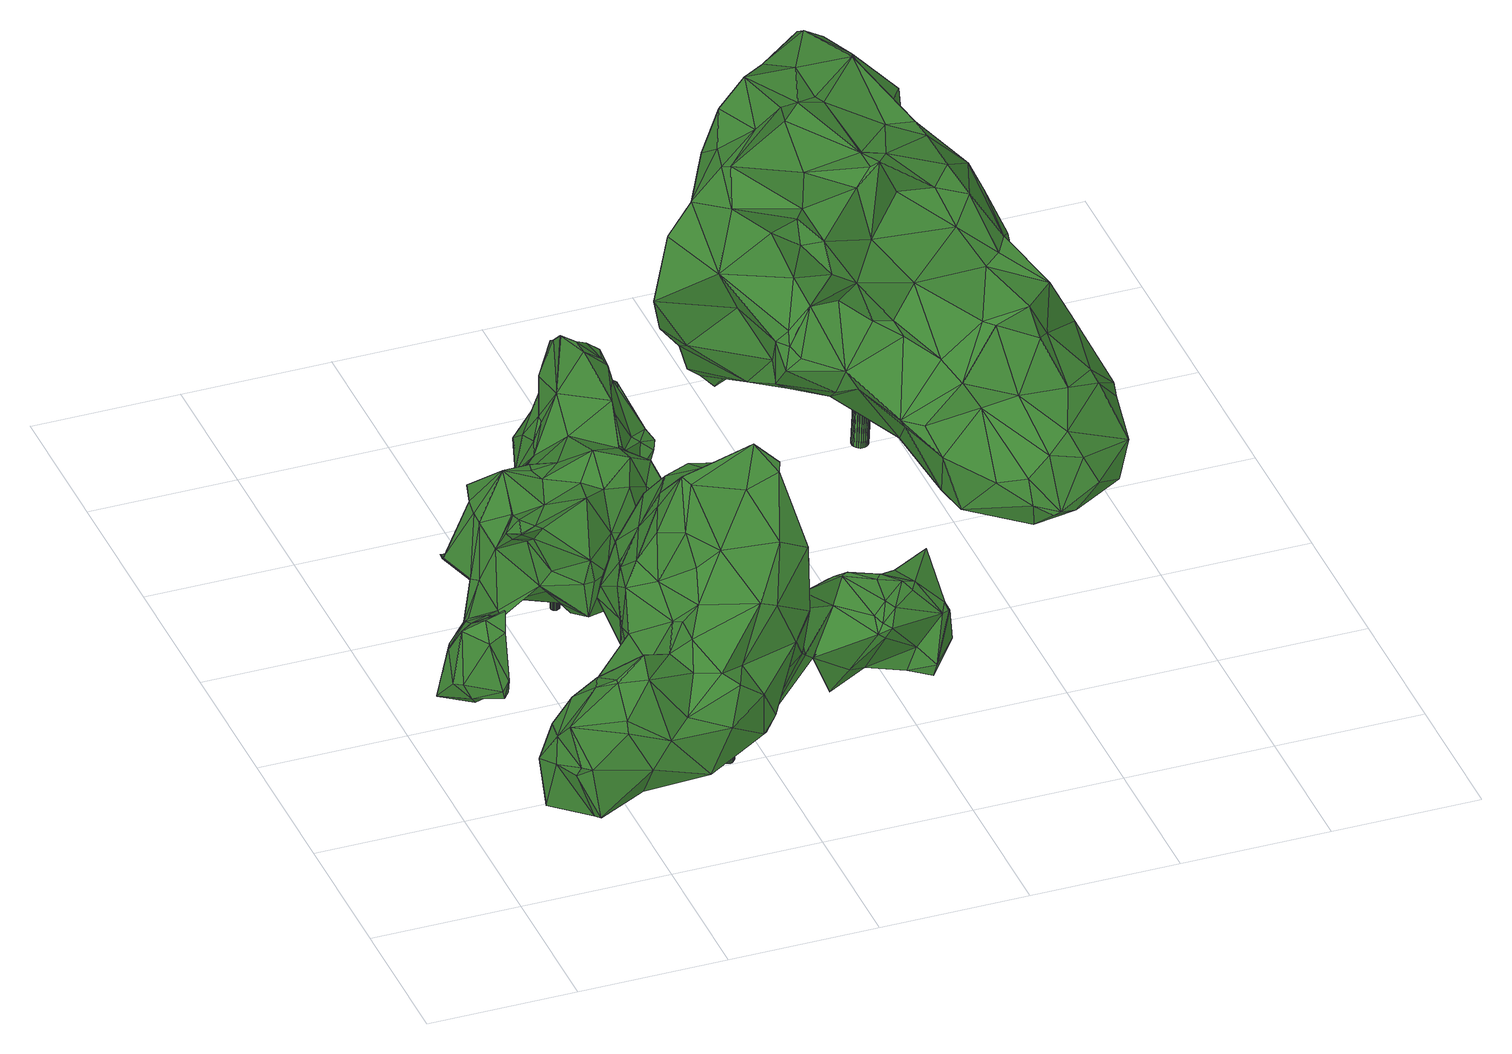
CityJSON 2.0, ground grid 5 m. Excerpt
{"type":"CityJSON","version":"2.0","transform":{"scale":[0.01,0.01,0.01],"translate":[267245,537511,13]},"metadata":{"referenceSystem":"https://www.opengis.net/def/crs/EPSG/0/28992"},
"CityObjects":{
"tree1":{"type":"SolitaryVegetationObject","attributes":{"gtid":459,"crown_width_m":9.51,"crown_median_z":16.54,"crown_r50_m":0.319,"crown_porosity":0.906,"trunk_H_m":3.51,"trunk_DBH_m":0.287,"trunk_radius_m":0.143,"trunk_base_height_m":13.03,"original_gtid":"461"},"geometry":[{"type":"Solid","lod":"3","boundaries":[[[[0,1,2]],[[3,4,5]],[[6,7,8]],[[9,10,11]],[[12,13,14]],[[15,16,17]],[[18,19,20]],[[21,22,23]],[[24,25,26]],[[27,28,29]],[[6,30,31]],[[32,30,6]],[[33,34,35]],[[36,7,21]],[[7,37,8]],[[38,39,40]],[[41,42,43]],[[44,45,46]],[[47,13,12]],[[48,49,50]],[[6,22,7]],[[51,52,53]],[[54,8,55]],[[56,57,51]],[[58,59,60]],[[46,61,44]],[[62,60,63]],[[23,22,30]],[[29,28,64]],[[31,30,22]],[[65,41,66]],[[14,13,67]],[[16,29,64]],[[68,15,17]],[[52,3,5]],[[69,70,71]],[[72,73,74]],[[20,75,33]],[[35,76,77]],[[78,77,76]],[[9,79,80]],[[81,65,66]],[[31,22,6]],[[82,83,84]],[[23,85,86]],[[87,55,11]],[[88,68,17]],[[89,90,24]],[[91,69,92]],[[15,29,16]],[[70,93,94]],[[21,7,22]],[[95,38,40]],[[96,38,95]],[[84,33,97]],[[84,97,98]],[[48,50,9]],[[99,4,3]],[[58,60,62]],[[66,100,101]],[[76,102,62]],[[103,1,104]],[[105,38,96]],[[106,107,108]],[[5,53,52]],[[67,5,14]],[[10,80,109]],[[105,96,104]],[[72,57,73]],[[14,4,91]],[[110,111,112]],[[113,112,111]],[[59,114,115]],[[59,102,114]],[[104,1,105]],[[105,1,116]],[[10,117,11]],[[118,117,10]],[[119,19,18]],[[120,121,122]],[[47,12,123]],[[123,124,125]],[[68,126,15]],[[127,126,68]],[[102,59,58]],[[5,4,14]],[[65,81,6]],[[36,114,102]],[[56,47,128]],[[56,128,129]],[[106,130,107]],[[13,47,56]],[[13,56,67]],[[32,101,61]],[[100,61,101]],[[131,75,36]],[[9,50,132]],[[1,108,116]],[[67,53,5]],[[56,53,67]],[[51,53,56]],[[133,134,135]],[[136,109,137]],[[27,25,24]],[[138,133,139]],[[9,11,48]],[[62,102,58]],[[17,66,88]],[[140,80,79]],[[7,119,37]],[[70,69,141]],[[131,36,102]],[[109,118,10]],[[104,96,95]],[[49,11,50]],[[11,49,48]],[[11,142,50]],[[139,143,144]],[[55,87,117]],[[60,59,145]],[[120,84,121]],[[98,90,121]],[[88,26,68]],[[127,68,26]],[[73,57,56]],[[129,73,56]],[[71,146,134]],[[147,148,146]],[[10,9,80]],[[119,7,19]],[[113,149,150]],[[32,6,81]],[[4,99,151]],[[152,4,151]],[[41,6,8]],[[52,141,153]],[[154,155,111]],[[154,111,110]],[[107,156,155]],[[130,156,107]],[[113,111,157]],[[66,41,43]],[[66,43,88]],[[51,57,52]],[[26,149,24]],[[28,27,158]],[[110,38,154]],[[159,82,120]],[[46,115,85]],[[138,160,134]],[[82,159,130]],[[12,92,123]],[[114,85,115]],[[92,124,123]],[[8,42,41]],[[161,98,162]],[[126,163,25]],[[109,136,118]],[[125,124,164]],[[125,164,94]],[[47,123,125]],[[47,125,128]],[[165,84,98]],[[121,84,165]],[[121,165,98]],[[128,125,129]],[[64,100,66]],[[8,37,55]],[[116,154,105]],[[107,154,116]],[[121,166,122]],[[24,90,98]],[[119,55,37]],[[138,139,144]],[[59,115,145]],[[150,136,137]],[[150,137,167]],[[92,168,124]],[[20,83,169]],[[71,168,69]],[[33,84,83]],[[106,83,82]],[[94,79,132]],[[164,79,94]],[[164,124,79]],[[132,79,9]],[[14,91,12]],[[92,12,91]],[[25,163,26]],[[0,106,108]],[[0,108,1]],[[129,93,73]],[[163,127,26]],[[126,127,163]],[[167,137,109]],[[151,153,152]],[[99,153,151]],[[57,72,52]],[[124,170,79]],[[140,79,170]],[[92,69,168]],[[144,171,138]],[[172,103,104]],[[158,24,98]],[[36,19,7]],[[41,65,6]],[[140,109,80]],[[167,112,113]],[[89,121,90]],[[54,42,8]],[[64,28,61]],[[45,44,28]],[[44,61,28]],[[28,173,45]],[[98,33,35]],[[81,101,32]],[[94,93,125]],[[129,125,93]],[[141,52,72]],[[91,4,152]],[[20,33,83]],[[166,174,120]],[[0,83,106]],[[135,40,39]],[[171,144,143]],[[175,167,109]],[[29,176,27]],[[145,115,177]],[[60,145,63]],[[132,142,178]],[[50,142,132]],[[46,177,115]],[[179,26,43]],[[82,130,106]],[[75,34,33]],[[64,66,16]],[[139,133,39]],[[104,148,172]],[[78,162,77]],[[139,180,143]],[[66,101,81]],[[100,64,61]],[[161,181,28]],[[1,103,2]],[[39,180,139]],[[38,180,39]],[[180,110,143]],[[180,38,110]],[[113,157,89]],[[87,11,117]],[[175,112,167]],[[136,182,118]],[[134,133,138]],[[54,117,182]],[[118,182,117]],[[182,150,149]],[[166,156,174]],[[20,169,183]],[[184,20,19]],[[184,19,36]],[[178,185,183]],[[20,183,185]],[[54,149,26]],[[182,149,54]],[[71,70,146]],[[147,146,70]],[[135,146,40]],[[186,134,160]],[[175,160,171]],[[171,160,138]],[[120,122,166]],[[182,136,150]],[[54,55,117]],[[143,110,175]],[[143,175,171]],[[175,109,160]],[[186,160,109]],[[113,150,167]],[[35,34,76]],[[21,23,86]],[[45,177,46]],[[131,34,75]],[[131,102,76]],[[131,76,34]],[[24,158,27]],[[17,16,66]],[[78,181,162]],[[159,120,174]],[[98,97,33]],[[134,146,135]],[[105,154,38]],[[75,20,184]],[[75,184,36]],[[149,113,89]],[[149,89,24]],[[121,89,166]],[[18,20,185]],[[157,166,89]],[[40,146,95]],[[145,177,63]],[[177,62,63]],[[107,116,108]],[[107,155,154]],[[155,156,157]],[[157,156,166]],[[55,185,11]],[[55,18,185]],[[55,119,18]],[[11,185,142]],[[178,142,185]],[[52,153,3]],[[72,74,141]],[[82,84,120]],[[157,111,155]],[[39,133,135]],[[26,88,43]],[[21,86,36]],[[62,181,76]],[[177,181,62]],[[114,36,86]],[[114,86,85]],[[28,181,187]],[[3,153,99]],[[141,69,153]],[[73,93,74]],[[91,152,153]],[[91,153,69]],[[83,0,169]],[[71,170,168]],[[134,170,71]],[[179,54,26]],[[124,168,170]],[[140,170,134]],[[104,95,146]],[[104,146,148]],[[183,103,172]],[[183,172,178]],[[178,172,132]],[[32,188,30]],[[85,23,188]],[[30,188,23]],[[172,147,132]],[[148,147,172]],[[132,147,94]],[[94,147,70]],[[76,181,78]],[[46,85,188]],[[61,46,188]],[[61,188,32]],[[173,187,45]],[[28,187,173]],[[110,112,175]],[[177,45,181]],[[45,187,181]],[[186,140,134]],[[186,109,140]],[[28,158,161]],[[161,158,98]],[[0,2,169]],[[169,2,183]],[[161,162,181]],[[35,162,98]],[[77,162,35]],[[130,174,156]],[[159,174,130]],[[15,126,176]],[[15,176,29]],[[183,2,103]],[[141,74,70]],[[70,74,93]],[[27,176,25]],[[25,176,126]],[[179,42,54]],[[43,42,179]],[[189,190,191]],[[189,191,192]],[[192,191,193]],[[192,193,194]],[[191,190,195]],[[191,195,193]],[[193,195,196]],[[193,196,194]],[[195,190,197]],[[195,197,196]],[[196,197,198]],[[196,198,194]],[[197,190,199]],[[197,199,198]],[[198,199,200]],[[198,200,194]],[[199,190,201]],[[199,201,200]],[[200,201,202]],[[200,202,194]],[[201,190,203]],[[201,203,202]],[[202,203,204]],[[202,204,194]],[[203,190,205]],[[203,205,204]],[[204,205,206]],[[204,206,194]],[[205,190,207]],[[205,207,206]],[[206,207,208]],[[206,208,194]],[[207,190,209]],[[207,209,208]],[[208,209,210]],[[208,210,194]],[[209,190,211]],[[209,211,210]],[[210,211,212]],[[210,212,194]],[[211,190,213]],[[211,213,212]],[[212,213,214]],[[212,214,194]],[[213,190,215]],[[213,215,214]],[[214,215,216]],[[214,216,194]],[[215,190,217]],[[215,217,216]],[[216,217,218]],[[216,218,194]],[[217,190,219]],[[217,219,218]],[[218,219,220]],[[218,220,194]],[[219,190,221]],[[219,221,220]],[[220,221,222]],[[220,222,194]],[[221,190,223]],[[221,223,222]],[[222,223,224]],[[222,224,194]],[[223,190,225]],[[223,225,224]],[[224,225,226]],[[224,226,194]],[[225,190,227]],[[225,227,226]],[[226,227,228]],[[226,228,194]],[[227,190,229]],[[227,229,228]],[[228,229,230]],[[228,230,194]],[[229,190,231]],[[229,231,230]],[[230,231,232]],[[230,232,194]],[[231,190,233]],[[231,233,232]],[[232,233,234]],[[232,234,194]],[[233,190,235]],[[233,235,234]],[[234,235,236]],[[234,236,194]],[[235,190,237]],[[235,237,236]],[[236,237,238]],[[236,238,194]],[[237,190,189]],[[237,189,238]],[[238,189,192]],[[238,192,194]]]]}]},
"tree2":{"type":"SolitaryVegetationObject","attributes":{"gtid":420,"crown_width_m":10.47,"crown_median_z":17.62,"crown_r50_m":0.318,"crown_porosity":0.896,"trunk_H_m":4.37,"trunk_DBH_m":0.372,"trunk_radius_m":0.186,"trunk_base_height_m":13.25,"original_gtid":"421"},"geometry":[{"type":"Solid","lod":"3","boundaries":[[[[239,240,241]],[[242,243,244]],[[245,246,247]],[[248,249,250]],[[246,250,249]],[[251,252,253]],[[254,255,253]],[[256,257,258]],[[259,257,256]],[[260,241,243]],[[261,262,263]],[[263,264,261]],[[265,266,267]],[[268,269,270]],[[271,272,273]],[[274,275,276]],[[277,278,279]],[[278,260,242]],[[278,241,260]],[[280,281,282]],[[283,284,285]],[[286,275,287]],[[265,288,289]],[[260,243,242]],[[241,277,290]],[[268,291,292]],[[293,294,295]],[[296,297,286]],[[297,296,298]],[[299,298,296]],[[284,261,300]],[[292,301,302]],[[287,303,304]],[[246,305,285]],[[306,307,308]],[[309,257,250]],[[310,311,312]],[[244,243,313]],[[268,270,280]],[[273,267,269]],[[314,315,316]],[[317,318,319]],[[320,319,318]],[[321,307,306]],[[264,322,323]],[[324,266,312]],[[278,277,241]],[[325,326,327]],[[248,327,326]],[[328,329,299]],[[330,331,332]],[[328,299,333]],[[241,334,239]],[[335,255,254]],[[265,336,337]],[[262,319,263]],[[259,256,323]],[[253,252,338]],[[339,340,341]],[[253,255,251]],[[342,343,344]],[[345,346,347]],[[348,334,290]],[[348,349,334]],[[313,350,244]],[[308,350,313]],[[292,302,268]],[[288,267,273]],[[351,352,353]],[[309,246,345]],[[249,248,326]],[[264,354,261]],[[323,354,264]],[[283,355,356]],[[262,355,319]],[[345,246,346]],[[249,305,246]],[[357,255,335]],[[293,343,358]],[[284,356,261]],[[320,318,322]],[[246,347,346]],[[322,318,359]],[[258,257,347]],[[360,361,362]],[[270,363,324]],[[280,270,324]],[[317,271,318]],[[364,324,365]],[[250,246,309]],[[339,366,367]],[[368,259,303]],[[352,340,369]],[[341,340,352]],[[277,279,370]],[[257,345,347]],[[257,309,345]],[[329,328,316]],[[262,356,355]],[[293,295,344]],[[245,347,246]],[[347,245,258]],[[261,356,262]],[[371,359,304]],[[284,283,356]],[[306,370,321]],[[333,366,339]],[[280,291,268]],[[271,372,318]],[[373,249,326]],[[370,279,321]],[[374,348,277]],[[328,333,339]],[[290,277,348]],[[352,369,375]],[[373,326,342]],[[243,330,313]],[[365,253,338]],[[288,360,289]],[[261,354,300]],[[331,376,377]],[[245,247,300]],[[341,351,316]],[[264,378,322]],[[320,378,263]],[[344,343,293]],[[379,380,381]],[[280,282,291]],[[355,283,342]],[[285,284,247]],[[285,247,246]],[[288,294,360]],[[293,360,294]],[[367,382,340]],[[342,344,355]],[[300,247,284]],[[330,243,240]],[[337,383,310]],[[384,385,386]],[[387,385,384]],[[388,389,390]],[[336,383,337]],[[325,391,343]],[[325,343,342]],[[391,358,343]],[[392,364,393]],[[241,290,334]],[[394,274,276]],[[395,239,396]],[[386,397,391]],[[276,297,298]],[[375,398,352]],[[325,327,274]],[[367,340,339]],[[371,323,322]],[[344,399,355]],[[324,400,365]],[[312,400,324]],[[267,363,269]],[[352,351,341]],[[320,322,378]],[[401,282,382]],[[402,240,239]],[[305,373,285]],[[291,282,401]],[[341,328,339]],[[403,404,374]],[[304,359,405]],[[304,405,406]],[[384,407,387]],[[325,342,326]],[[265,267,288]],[[253,400,254]],[[365,400,253]],[[285,373,283]],[[342,283,373]],[[408,381,409]],[[312,311,400]],[[410,397,385]],[[359,318,405]],[[269,268,302]],[[276,298,384]],[[286,287,296]],[[402,239,395]],[[387,411,385]],[[410,412,362]],[[413,412,410]],[[360,358,361]],[[414,382,367]],[[415,412,416]],[[254,400,383]],[[308,313,332]],[[417,365,338]],[[249,373,305]],[[297,276,286]],[[418,402,395]],[[324,364,280]],[[289,336,265]],[[255,357,419]],[[243,241,240]],[[310,383,311]],[[400,311,383]],[[348,420,349]],[[348,374,420]],[[263,378,264]],[[358,360,293]],[[349,396,334]],[[349,421,396]],[[404,420,374]],[[320,263,319]],[[422,381,423]],[[424,248,250]],[[387,425,411]],[[391,397,410]],[[413,426,427]],[[409,380,336]],[[404,428,420]],[[395,396,421]],[[341,316,328]],[[429,425,315]],[[334,396,239]],[[251,255,419]],[[257,259,368]],[[425,422,411]],[[408,423,381]],[[301,405,372]],[[318,372,405]],[[410,385,411]],[[386,391,325]],[[314,357,315]],[[257,368,250]],[[424,250,368]],[[401,414,406]],[[415,362,412]],[[377,427,426]],[[301,271,273]],[[301,273,269]],[[329,316,315]],[[277,430,374]],[[410,361,391]],[[254,336,380]],[[388,426,389]],[[371,304,303]],[[331,390,306]],[[370,306,390]],[[403,408,404]],[[379,381,422]],[[416,412,413]],[[369,382,392]],[[358,391,361]],[[299,329,298]],[[390,331,377]],[[258,354,256]],[[245,300,354]],[[323,256,354]],[[322,359,371]],[[286,276,275]],[[401,292,291]],[[274,327,275]],[[366,406,414]],[[368,287,275]],[[368,275,424]],[[321,279,431]],[[254,380,335]],[[272,399,295]],[[423,408,403]],[[281,392,382]],[[407,315,425]],[[370,430,277]],[[270,269,363]],[[420,428,349]],[[398,252,251]],[[282,281,382]],[[414,401,382]],[[242,431,278]],[[279,278,431]],[[340,382,369]],[[349,428,421]],[[324,363,266]],[[267,266,363]],[[417,338,252]],[[405,292,406]],[[406,292,401]],[[357,380,379]],[[424,275,327]],[[245,354,258]],[[374,430,403]],[[407,329,315]],[[386,385,397]],[[288,273,294]],[[325,274,386]],[[394,386,274]],[[376,418,413]],[[410,411,413]],[[395,413,418]],[[280,364,281]],[[392,281,364]],[[319,399,317]],[[355,399,319]],[[287,368,303]],[[317,272,271]],[[333,299,432]],[[431,307,321]],[[418,433,402]],[[271,301,372]],[[266,265,310]],[[266,310,312]],[[353,419,357]],[[242,244,431]],[[429,422,425]],[[357,429,315]],[[244,350,431]],[[432,366,333]],[[432,406,366]],[[432,304,406]],[[366,414,367]],[[344,295,399]],[[314,316,351]],[[323,371,259]],[[335,380,357]],[[405,301,292]],[[381,380,409]],[[424,327,248]],[[411,434,413]],[[423,389,434]],[[317,399,272]],[[430,370,390]],[[384,386,394]],[[384,394,276]],[[413,434,426]],[[426,434,389]],[[395,421,416]],[[416,413,395]],[[269,302,301]],[[416,421,428]],[[430,390,389]],[[416,428,409]],[[409,428,408]],[[411,422,434]],[[423,434,422]],[[430,389,403]],[[404,408,428]],[[403,389,423]],[[265,337,310]],[[254,383,336]],[[296,287,299]],[[432,299,287]],[[357,314,353]],[[351,353,314]],[[357,379,429]],[[422,429,379]],[[432,287,304]],[[362,361,410]],[[336,435,409]],[[387,407,425]],[[298,407,384]],[[407,298,329]],[[398,419,353]],[[398,353,352]],[[392,375,369]],[[371,303,259]],[[295,294,272]],[[273,272,294]],[[331,433,376]],[[330,433,331]],[[376,433,418]],[[416,409,415]],[[364,365,417]],[[393,417,252]],[[364,417,393]],[[433,240,402]],[[433,330,240]],[[398,251,419]],[[393,375,392]],[[252,375,393]],[[375,252,398]],[[331,306,332]],[[308,332,306]],[[330,332,313]],[[388,390,377]],[[388,377,426]],[[377,376,427]],[[413,427,376]],[[362,435,360]],[[289,435,336]],[[436,409,435]],[[436,435,362]],[[360,435,289]],[[415,409,436]],[[415,436,362]],[[431,350,307]],[[350,308,307]],[[437,438,439]],[[437,439,440]],[[440,439,441]],[[440,441,442]],[[439,438,443]],[[439,443,441]],[[441,443,444]],[[441,444,442]],[[443,438,445]],[[443,445,444]],[[444,445,446]],[[444,446,442]],[[445,438,447]],[[445,447,446]],[[446,447,448]],[[446,448,442]],[[447,438,449]],[[447,449,448]],[[448,449,450]],[[448,450,442]],[[449,438,451]],[[449,451,450]],[[450,451,452]],[[450,452,442]],[[451,438,453]],[[451,453,452]],[[452,453,454]],[[452,454,442]],[[453,438,455]],[[453,455,454]],[[454,455,456]],[[454,456,442]],[[455,438,457]],[[455,457,456]],[[456,457,458]],[[456,458,442]],[[457,438,459]],[[457,459,458]],[[458,459,460]],[[458,460,442]],[[459,438,461]],[[459,461,460]],[[460,461,462]],[[460,462,442]],[[461,438,463]],[[461,463,462]],[[462,463,464]],[[462,464,442]],[[463,438,465]],[[463,465,464]],[[464,465,466]],[[464,466,442]],[[465,438,467]],[[465,467,466]],[[466,467,468]],[[466,468,442]],[[467,438,469]],[[467,469,468]],[[468,469,470]],[[468,470,442]],[[469,438,471]],[[469,471,470]],[[470,471,472]],[[470,472,442]],[[471,438,473]],[[471,473,472]],[[472,473,474]],[[472,474,442]],[[473,438,475]],[[473,475,474]],[[474,475,476]],[[474,476,442]],[[475,438,477]],[[475,477,476]],[[476,477,478]],[[476,478,442]],[[477,438,479]],[[477,479,478]],[[478,479,480]],[[478,480,442]],[[479,438,481]],[[479,481,480]],[[480,481,482]],[[480,482,442]],[[481,438,483]],[[481,483,482]],[[482,483,484]],[[482,484,442]],[[483,438,485]],[[483,485,484]],[[484,485,486]],[[484,486,442]],[[485,438,437]],[[485,437,486]],[[486,437,440]],[[486,440,442]]]]}]},
"tree3":{"type":"SolitaryVegetationObject","attributes":{"gtid":337,"crown_width_m":12.59,"crown_median_z":18.94,"crown_r50_m":0.371,"crown_porosity":0.895,"trunk_H_m":5.81,"trunk_DBH_m":0.556,"trunk_radius_m":0.278,"trunk_base_height_m":13.13,"original_gtid":"338"},"geometry":[{"type":"Solid","lod":"3","boundaries":[[[[487,488,489]],[[490,491,489]],[[492,493,494]],[[495,496,497]],[[498,499,500]],[[501,502,503]],[[504,505,506]],[[504,506,507]],[[508,509,510]],[[492,511,512]],[[513,514,515]],[[516,517,518]],[[519,520,521]],[[522,501,503]],[[523,508,524]],[[525,526,527]],[[526,516,527]],[[528,514,513]],[[529,530,531]],[[513,515,532]],[[533,506,505]],[[534,512,511]],[[534,535,512]],[[536,537,538]],[[539,540,529]],[[541,532,542]],[[543,532,541]],[[516,544,545]],[[546,547,548]],[[549,550,551]],[[552,553,554]],[[555,505,556]],[[557,499,558]],[[559,558,499]],[[504,507,545]],[[555,556,560]],[[561,555,551]],[[561,551,539]],[[489,562,487]],[[508,563,509]],[[542,532,515]],[[564,565,566]],[[502,567,503]],[[568,569,570]],[[544,518,571]],[[572,573,566]],[[516,526,517]],[[531,574,529]],[[574,575,576]],[[577,578,579]],[[580,581,582]],[[583,576,575]],[[584,585,586]],[[587,588,562]],[[587,562,589]],[[504,556,505]],[[492,512,590]],[[516,518,544]],[[591,592,557]],[[560,556,504]],[[503,567,593]],[[522,487,588]],[[522,588,501]],[[534,594,535]],[[581,496,585]],[[595,596,597]],[[598,597,596]],[[599,560,544]],[[600,515,514]],[[494,541,492]],[[545,560,504]],[[544,560,545]],[[581,580,496]],[[540,563,523]],[[601,495,497]],[[602,574,531]],[[603,604,605]],[[606,607,608]],[[557,558,591]],[[602,531,530]],[[488,609,546]],[[544,571,599]],[[537,608,610]],[[548,547,571]],[[560,599,555]],[[611,612,613]],[[611,613,614]],[[615,616,603]],[[617,533,618]],[[619,491,490]],[[571,518,548]],[[538,620,621]],[[622,521,520]],[[622,623,521]],[[624,602,625]],[[561,618,533]],[[493,626,598]],[[627,509,628]],[[629,573,601]],[[630,631,616]],[[632,543,494]],[[633,597,578]],[[492,541,511]],[[514,528,634]],[[514,634,635]],[[633,636,597]],[[489,491,589]],[[595,637,568]],[[547,546,609]],[[588,607,606]],[[638,614,613]],[[639,625,530]],[[602,530,625]],[[524,639,523]],[[617,640,641]],[[642,643,584]],[[509,550,628]],[[576,640,574]],[[644,645,637]],[[595,597,636]],[[526,519,517]],[[623,646,521]],[[633,577,614]],[[647,626,493]],[[578,577,633]],[[606,648,588]],[[539,618,561]],[[510,584,643]],[[529,540,530]],[[649,650,647]],[[529,574,617]],[[651,502,652]],[[552,554,653]],[[549,654,655]],[[597,579,578]],[[617,618,539]],[[617,539,529]],[[502,627,567]],[[543,565,564]],[[532,543,564]],[[536,606,537]],[[608,656,631]],[[588,648,501]],[[652,501,648]],[[623,607,588]],[[607,622,656]],[[631,656,657]],[[590,512,658]],[[507,527,545]],[[516,545,527]],[[639,530,523]],[[634,615,553]],[[594,659,660]],[[594,534,659]],[[542,511,541]],[[653,535,594]],[[542,600,660]],[[515,600,542]],[[635,634,553]],[[653,594,660]],[[511,659,534]],[[661,662,663]],[[603,661,663]],[[511,542,659]],[[542,660,659]],[[664,665,666]],[[664,666,667]],[[514,552,600]],[[661,605,668]],[[514,635,552]],[[553,552,635]],[[660,552,653]],[[660,600,552]],[[555,561,505]],[[561,533,505]],[[603,616,604]],[[616,631,604]],[[554,553,669]],[[605,661,603]],[[538,537,610]],[[538,610,670]],[[614,638,633]],[[657,668,605]],[[642,671,643]],[[525,519,526]],[[530,540,523]],[[602,575,574]],[[533,672,506]],[[673,661,668]],[[673,668,674]],[[536,621,675]],[[624,575,602]],[[676,573,572]],[[566,573,667]],[[493,598,632]],[[616,665,630]],[[616,615,665]],[[539,563,540]],[[639,498,625]],[[677,498,639]],[[580,497,496]],[[678,651,510]],[[584,510,651]],[[533,617,672]],[[642,559,677]],[[538,621,536]],[[678,502,651]],[[627,510,509]],[[662,661,673]],[[675,620,679]],[[510,643,680]],[[487,562,588]],[[664,667,670]],[[664,670,665]],[[630,665,670]],[[546,490,488]],[[501,652,502]],[[593,488,503]],[[608,607,656]],[[583,624,681]],[[682,674,683]],[[601,573,676]],[[684,685,497]],[[538,685,684]],[[599,655,654]],[[676,598,596]],[[676,572,598]],[[527,507,686]],[[500,687,498]],[[525,527,686]],[[670,610,630]],[[688,670,629]],[[500,624,687]],[[538,688,685]],[[625,687,624]],[[498,687,625]],[[605,604,657]],[[657,604,631]],[[651,689,679]],[[506,672,507]],[[630,610,631]],[[537,606,608]],[[612,672,641]],[[686,672,612]],[[641,672,617]],[[570,601,676]],[[610,608,631]],[[636,633,638]],[[568,637,645]],[[568,645,592]],[[688,690,685]],[[567,691,593]],[[564,566,667]],[[614,650,649]],[[577,650,614]],[[688,538,670]],[[657,656,622]],[[513,532,564]],[[517,521,619]],[[551,555,654]],[[690,601,497]],[[497,685,690]],[[551,654,549]],[[585,584,692]],[[585,692,581]],[[583,575,624]],[[592,569,568]],[[592,495,569]],[[571,655,599]],[[611,649,693]],[[567,627,691]],[[508,680,524]],[[510,680,508]],[[627,678,510]],[[678,627,502]],[[520,683,694]],[[520,694,622]],[[558,559,642]],[[577,695,650]],[[696,525,697]],[[596,595,570]],[[596,570,676]],[[612,525,686]],[[489,488,490]],[[619,518,517]],[[582,679,620]],[[582,620,580]],[[522,488,487]],[[571,547,609]],[[495,591,496]],[[592,591,495]],[[493,632,494]],[[632,598,572]],[[590,698,492]],[[679,689,675]],[[492,698,493]],[[650,695,647]],[[601,570,495]],[[584,651,692]],[[649,611,614]],[[592,499,557]],[[592,645,499]],[[699,500,499]],[[627,628,691]],[[683,696,611]],[[629,667,573]],[[523,563,508]],[[564,667,666]],[[564,666,513]],[[513,666,528]],[[599,654,555]],[[662,658,535]],[[649,682,693]],[[648,606,689]],[[543,541,494]],[[572,566,565]],[[590,700,698]],[[673,701,698]],[[700,673,698]],[[698,701,493]],[[493,701,647]],[[682,683,693]],[[702,701,673]],[[702,673,674]],[[636,681,644]],[[674,682,702]],[[686,507,672]],[[702,682,647]],[[701,702,647]],[[641,613,612]],[[641,703,613]],[[638,703,704]],[[576,704,703]],[[663,662,535]],[[644,637,636]],[[636,637,595]],[[657,694,668]],[[622,694,657]],[[611,693,683]],[[666,665,705]],[[666,705,528]],[[668,694,674]],[[489,589,562]],[[607,623,622]],[[681,706,644]],[[679,582,651]],[[500,706,624]],[[645,644,706]],[[681,624,706]],[[522,503,488]],[[674,694,683]],[[615,669,553]],[[603,669,615]],[[551,563,539]],[[663,669,603]],[[663,554,669]],[[632,565,543]],[[554,663,653]],[[653,663,535]],[[577,579,695]],[[673,700,658]],[[662,673,658]],[[590,658,700]],[[535,658,512]],[[683,520,696]],[[639,524,671]],[[639,671,677]],[[638,704,636]],[[490,546,619]],[[518,619,546]],[[518,546,548]],[[497,580,620]],[[488,593,609]],[[691,609,593]],[[675,621,620]],[[684,497,620]],[[684,620,538]],[[584,586,642]],[[586,558,642]],[[647,682,649]],[[681,636,704]],[[568,570,595]],[[696,697,611]],[[583,704,576]],[[681,704,583]],[[581,692,582]],[[651,582,692]],[[496,591,586]],[[496,586,585]],[[586,591,558]],[[632,572,565]],[[634,528,705]],[[623,588,587]],[[495,570,569]],[[655,550,549]],[[551,550,563]],[[509,563,550]],[[617,574,640]],[[613,703,638]],[[641,707,703]],[[703,707,576]],[[640,576,707]],[[640,707,641]],[[680,643,671]],[[680,671,524]],[[691,550,708]],[[655,708,550]],[[525,696,519]],[[520,519,696]],[[615,705,665]],[[634,705,615]],[[491,646,589]],[[699,499,645]],[[521,517,519]],[[645,706,699]],[[699,706,500]],[[677,559,498]],[[677,671,642]],[[619,646,491]],[[521,646,619]],[[587,646,623]],[[587,589,646]],[[691,708,609]],[[675,689,536]],[[651,652,689]],[[648,689,652]],[[606,536,689]],[[609,708,571]],[[655,571,708]],[[628,550,691]],[[597,626,579]],[[598,626,597]],[[695,626,647]],[[695,579,626]],[[498,559,499]],[[670,667,629]],[[690,688,629]],[[690,629,601]],[[611,697,612]],[[612,697,525]],[[709,710,711]],[[709,711,712]],[[712,711,713]],[[712,713,714]],[[711,710,715]],[[711,715,713]],[[713,715,716]],[[713,716,714]],[[715,710,717]],[[715,717,716]],[[716,717,718]],[[716,718,714]],[[717,710,719]],[[717,719,718]],[[718,719,720]],[[718,720,714]],[[719,710,721]],[[719,721,720]],[[720,721,722]],[[720,722,714]],[[721,710,723]],[[721,723,722]],[[722,723,724]],[[722,724,714]],[[723,710,725]],[[723,725,724]],[[724,725,726]],[[724,726,714]],[[725,710,727]],[[725,727,726]],[[726,727,728]],[[726,728,714]],[[727,710,729]],[[727,729,728]],[[728,729,730]],[[728,730,714]],[[729,710,731]],[[729,731,730]],[[730,731,732]],[[730,732,714]],[[731,710,733]],[[731,733,732]],[[732,733,734]],[[732,734,714]],[[733,710,735]],[[733,735,734]],[[734,735,736]],[[734,736,714]],[[735,710,737]],[[735,737,736]],[[736,737,738]],[[736,738,714]],[[737,710,739]],[[737,739,738]],[[738,739,740]],[[738,740,714]],[[739,710,741]],[[739,741,740]],[[740,741,742]],[[740,742,714]],[[741,710,743]],[[741,743,742]],[[742,743,744]],[[742,744,714]],[[743,710,745]],[[743,745,744]],[[744,745,746]],[[744,746,714]],[[745,710,747]],[[745,747,746]],[[746,747,748]],[[746,748,714]],[[747,710,749]],[[747,749,748]],[[748,749,750]],[[748,750,714]],[[749,710,751]],[[749,751,750]],[[750,751,752]],[[750,752,714]],[[751,710,753]],[[751,753,752]],[[752,753,754]],[[752,754,714]],[[753,710,755]],[[753,755,754]],[[754,755,756]],[[754,756,714]],[[755,710,757]],[[755,757,756]],[[756,757,758]],[[756,758,714]],[[757,710,709]],[[757,709,758]],[[758,709,712]],[[758,712,714]]]]}]}
},
"vertices":[
[833,1365,224],[746,1199,172],[686,1313,145],[279,881,399],[228,915,437],[217,854,389],[719,1983,319],[698,1822,217],[667,1825,305],[317,1528,256],[400,1522,454],[448,1556,241],[138,1005,293],[123,924,217],[158,944,395],[919,1867,704],[932,1875,689],[819,1918,704],[630,1581,228],[729,1728,223],[767,1566,207],[794,1965,205],[744,2013,238],[856,2010,233],[923,1651,624],[859,1732,770],[759,1703,657],[951,1764,677],[990,1828,572],[958,1850,680],[790,2013,288],[746,2013,266],[823,2001,410],[920,1604,231],[1019,1729,250],[1035,1712,291],[853,1841,144],[667,1802,258],[656,1134,419],[496,1204,493],[556,1206,358],[701,1848,422],[702,1755,458],[736,1798,515],[1059,1978,452],[1061,1975,452],[1031,2003,389],[100,1010,123],[325,1578,235],[327,1579,232],[328,1565,228],[254,819,199],[272,827,256],[248,815,227],[679,1686,453],[568,1660,274],[171,890,172],[278,850,195],[1131,1929,211],[1123,1973,212],[1150,1958,209],[960,1998,451],[1142,1884,215],[1152,1958,212],[970,1878,648],[761,1929,447],[777,1888,559],[146,897,226],[798,1838,762],[294,1071,341],[371,1160,255],[367,1180,271],[254,947,189],[281,950,130],[283,1007,151],[921,1674,211],[1125,1849,216],[1088,1722,353],[1104,1756,365],[344,1364,276],[392,1460,451],[797,1976,432],[971,1405,311],[812,1511,219],[908,1455,343],[919,1987,242],[872,1977,217],[523,1630,302],[753,1846,633],[873,1458,581],[870,1669,517],[214,1007,370],[238,1119,300],[282,1010,148],[336,1189,231],[641,1144,326],[675,1143,330],[881,1615,409],[956,1641,428],[299,935,442],[861,1908,482],[839,1927,477],[1048,1906,205],[650,1291,121],[655,1143,201],[725,1166,337],[947,1355,269],[887,1272,381],[830,1276,268],[480,1436,607],[673,1211,600],[755,1277,570],[701,1337,570],[774,1423,619],[1005,1965,206],[1069,2028,209],[797,1213,321],[515,1622,354],[418,1589,468],[658,1721,229],[1033,1363,382],[950,1451,519],[959,1440,521],[175,1100,243],[258,1190,248],[213,1100,206],[842,1754,801],[793,1760,830],[102,1010,121],[211,965,100],[1049,1327,365],[999,1760,254],[425,1379,178],[433,1226,493],[396,1275,435],[480,1223,477],[582,1476,578],[575,1440,580],[413,1227,519],[437,1157,553],[393,1413,445],[281,1028,309],[480,1471,190],[493,1184,556],[436,1158,557],[1124,1975,215],[520,1218,301],[452,1240,254],[551,1241,258],[768,1623,547],[677,1475,564],[297,938,443],[282,954,424],[284,979,385],[764,1235,431],[847,1291,548],[930,1369,480],[878,1370,602],[927,1693,583],[1051,1329,366],[455,1276,546],[1025,1752,398],[1044,1723,393],[795,1757,830],[271,1189,240],[895,1447,472],[962,1412,543],[599,1403,566],[255,1138,295],[686,1404,222],[355,1313,302],[449,1211,572],[619,1302,160],[954,1833,486],[1032,1360,383],[563,1290,551],[937,1776,697],[1075,1927,302],[542,1471,169],[739,1785,502],[518,1187,539],[1090,1803,379],[571,1555,464],[631,1400,172],[781,1720,230],[570,1514,187],[472,1337,507],[1033,1827,381],[886,2002,269],[689,1495,3],[675,1495,3],[689,1499,3],[696,1501,353],[696,1504,353],[682,1500,354],[687,1502,3],[694,1508,353],[685,1505,3],[692,1511,353],[682,1508,3],[689,1513,353],[679,1509,3],[686,1514,353],[675,1509,3],[682,1515,353],[671,1509,3],[678,1514,354],[668,1507,3],[675,1513,354],[665,1505,3],[672,1510,354],[662,1502,3],[670,1507,354],[661,1499,3],[668,1504,354],[661,1495,3],[668,1500,354],[661,1491,3],[668,1496,354],[663,1488,3],[670,1493,354],[665,1485,3],[672,1490,354],[668,1482,3],[675,1488,354],[672,1481,3],[679,1486,354],[675,1481,3],[682,1486,354],[679,1481,3],[686,1487,354],[682,1483,3],[689,1488,354],[685,1485,3],[692,1490,354],[688,1488,3],[695,1493,354],[689,1491,3],[696,1497,353],
[1430,520,371],[1543,610,216],[1634,624,310],[1671,660,291],[1597,574,158],[1693,696,155],[165,121,420],[268,64,238],[199,36,424],[418,278,187],[416,110,257],[329,246,199],[1008,926,694],[951,941,837],[1069,820,824],[1173,735,736],[1030,893,684],[200,255,481],[226,281,324],[147,231,376],[353,383,406],[1661,644,303],[192,77,582],[380,73,564],[383,164,646],[330,213,612],[1122,450,796],[1088,612,983],[1011,407,870],[732,494,916],[825,431,869],[796,616,1002],[681,299,652],[743,198,574],[911,307,727],[621,335,222],[575,427,302],[635,551,189],[1566,687,407],[1659,671,317],[1675,878,382],[778,648,1016],[738,735,911],[713,690,893],[453,39,384],[244,14,447],[274,19,258],[616,565,219],[568,510,378],[969,315,700],[1112,408,586],[1546,654,402],[674,589,871],[655,529,729],[881,194,462],[831,256,545],[790,163,543],[577,606,367],[633,618,223],[715,639,250],[575,650,432],[209,21,461],[732,377,720],[750,447,810],[391,390,415],[561,542,546],[280,32,249],[1562,801,220],[1616,798,245],[1643,728,130],[257,216,196],[1090,638,920],[1105,674,947],[1102,648,994],[1590,584,114],[861,766,673],[884,633,567],[728,814,526],[660,235,573],[599,281,629],[483,153,642],[489,213,696],[1602,834,275],[367,301,584],[277,286,541],[1030,686,1055],[679,232,231],[579,182,244],[550,311,199],[574,853,478],[682,757,469],[1512,613,132],[1377,725,118],[1504,715,128],[577,663,521],[1463,585,400],[1035,830,665],[1161,588,684],[1071,571,778],[1012,826,889],[581,839,531],[644,876,661],[599,879,528],[665,88,283],[891,221,296],[747,120,418],[220,194,203],[183,181,216],[153,182,229],[1520,679,425],[1440,609,414],[1663,721,131],[766,881,574],[759,925,603],[794,903,596],[177,147,507],[524,67,457],[377,53,529],[1002,804,640],[935,240,344],[562,371,544],[1046,353,520],[964,371,349],[1108,464,390],[969,587,960],[898,787,932],[1053,741,954],[578,687,630],[612,756,667],[409,377,340],[756,927,781],[1558,843,352],[387,364,529],[691,411,643],[435,79,281],[1461,709,446],[783,930,772],[1245,584,135],[1313,655,173],[386,177,650],[1070,589,594],[1119,624,684],[1144,581,529],[681,771,773],[1152,679,754],[779,548,289],[945,440,215],[840,396,207],[964,504,384],[1381,705,403],[1338,736,434],[1473,776,307],[911,260,271],[798,850,886],[883,872,899],[616,385,314],[1383,520,359],[1406,542,381],[925,416,195],[911,912,697],[610,149,473],[1106,701,942],[616,618,760],[1407,523,338],[1355,729,462],[1351,709,480],[667,435,636],[574,602,677],[834,605,397],[1306,713,473],[1153,576,538],[976,423,196],[1102,592,346],[1135,508,350],[1168,530,316],[603,722,673],[1120,565,488],[1274,634,422],[986,833,903],[1304,565,215],[938,913,672],[1438,679,450],[1390,575,392],[1124,592,478],[1288,731,452],[419,368,327],[904,594,435],[1322,612,365],[1281,614,171],[1329,698,479],[951,614,611],[1453,740,421],[1635,792,266],[568,623,518],[1374,621,171],[1273,639,419],[1115,420,567],[1088,464,502],[893,495,26],[875,495,25],[893,500,26],[875,498,463],[875,503,463],[857,498,462],[891,504,26],[873,507,463],[888,508,25],[870,511,462],[884,511,25],[866,514,462],[880,513,25],[862,516,462],[875,514,25],[857,517,462],[870,513,25],[852,516,462],[866,511,24],[848,514,461],[862,508,24],[844,512,461],[859,504,24],[841,508,461],[857,500,24],[839,503,461],[856,495,24],[838,498,461],[857,490,24],[839,494,461],[859,486,24],[841,489,461],[862,482,24],[843,485,462],[866,479,25],[847,482,462],[870,477,25],[852,480,462],[875,476,25],[857,480,462],[880,477,25],[861,480,462],[884,479,25],[866,482,462],[888,482,26],[870,485,463],[891,486,26],[873,489,463],[893,490,26],[875,493,463],
[1377,2195,283],[1409,2268,356],[1407,2291,272],[1416,2311,290],[1476,2213,187],[2559,1575,346],[2480,1707,512],[2451,1489,475],[1830,1774,933],[1630,1656,1049],[1732,1643,876],[1702,2084,1281],[1864,1964,1130],[1809,2137,1223],[1325,2061,471],[1214,2055,667],[1270,2154,488],[1722,2728,666],[1764,2715,744],[1819,2692,691],[1922,2626,597],[1473,2325,991],[1488,2298,905],[1355,2099,980],[2553,1534,322],[2439,1585,147],[2214,1220,383],[2232,1169,197],[2325,1223,345],[1803,2512,385],[1792,2410,348],[1664,2489,435],[1828,2351,338],[1887,2106,346],[1667,2259,325],[1326,2128,426],[1560,2367,1121],[1524,2306,1158],[1956,2385,385],[1909,2437,359],[1863,2568,452],[2138,1206,321],[1867,2596,1149],[1730,2468,1171],[1870,2533,1218],[2291,1269,423],[1799,2690,878],[2472,1437,137],[2440,1509,107],[1498,1644,601],[1661,1640,483],[1682,1607,579],[1693,2580,962],[1730,2522,1103],[2463,1453,445],[2519,1335,295],[2342,1398,493],[1652,2597,483],[1823,2572,448],[1566,2257,392],[1598,2302,531],[1653,2472,481],[1664,2474,787],[1609,2322,826],[1655,2554,839],[2290,1189,179],[2164,1228,129],[2273,1317,128],[1651,2664,720],[1676,2697,694],[1856,1854,1148],[1692,2006,1069],[1655,2071,1230],[1628,2683,568],[1741,2658,874],[1417,2186,254],[1560,2392,1048],[2169,1377,518],[2280,1482,641],[2148,1519,695],[1299,2172,580],[2079,1875,1003],[1958,1892,1006],[2124,1808,886],[1609,2517,531],[2253,1500,754],[2117,1556,695],[1968,2565,1155],[1996,2385,1198],[2151,2386,1030],[2371,2026,613],[2372,2011,672],[2345,1902,669],[1641,1623,944],[1560,1680,1035],[1576,1782,844],[2054,2218,1080],[1426,1934,1043],[1558,1703,1121],[1605,1786,1095],[1500,2182,236],[1485,1954,364],[1474,2208,186],[2420,1617,156],[1801,1826,1101],[1884,1846,1166],[1356,2226,544],[2451,1380,143],[2189,1859,962],[2255,1782,775],[2297,1848,786],[2369,1633,731],[1583,2626,592],[2373,1206,250],[1938,1685,799],[1864,2460,1271],[1996,1512,113],[1985,1579,129],[2029,1605,122],[1499,1736,492],[1607,1916,334],[1704,1801,354],[1470,2281,587],[1725,1609,500],[2145,2249,531],[2039,2441,662],[2115,2369,725],[2285,2236,562],[1966,1344,158],[1939,1449,172],[1910,2624,1014],[1770,2669,899],[1593,2264,313],[1606,1719,770],[1552,1652,630],[1803,2043,232],[1675,2099,289],[1959,2286,1262],[1769,2278,1271],[2398,1729,596],[1402,2161,796],[1500,2182,760],[1968,1523,608],[1825,1464,427],[1880,1659,247],[2322,1531,618],[2327,2102,789],[2146,1185,231],[2208,1169,190],[2275,2103,902],[2147,1944,1030],[2204,2270,734],[1609,2307,1256],[2076,2472,949],[2092,2537,849],[1466,2047,1120],[1451,2087,1097],[2115,2037,1086],[1928,1904,1150],[1542,2193,233],[2407,1927,456],[1527,1844,506],[2233,2064,429],[2379,1995,499],[1367,1891,839],[1446,1935,664],[2350,1313,139],[1637,2593,710],[1650,2504,680],[1752,1855,325],[1910,1829,221],[2328,1634,133],[2491,1368,187],[2469,1287,189],[2140,1657,127],[2263,1591,140],[2268,1449,147],[1873,1412,452],[1909,1353,362],[2050,1389,493],[1998,1413,582],[2074,1829,169],[2108,1380,153],[1809,1459,458],[1573,2115,1190],[1980,2556,781],[2248,1707,140],[2129,1876,173],[1523,1678,666],[2199,1743,761],[1639,2065,1290],[1275,2096,871],[1533,1715,697],[1484,2214,1074],[2103,2113,1093],[2193,1906,361],[2071,2068,360],[1700,1717,770],[1792,1660,708],[1959,2564,587],[1781,2140,1247],[1880,1623,653],[1500,1739,651],[1853,1644,705],[1465,2277,598],[1523,1843,988],[2191,2048,400],[1994,1933,231],[2397,1961,487],[1967,2200,418],[2012,2272,488],[2407,1738,318],[1869,1966,1129],[2351,1660,146],[2376,1800,348],[2301,1829,381],[2082,2363,801],[2104,2209,911],[2052,1262,291],[2003,2110,1108],[2083,2447,921],[1637,2416,589],[1903,1994,12],[1875,1995,13],[1902,2001,12],[1922,1972,593],[1921,1979,594],[1894,1973,594],[1899,2008,13],[1918,1986,594],[1895,2014,13],[1914,1992,594],[1890,2019,13],[1909,1997,595],[1883,2022,14],[1902,2000,595],[1876,2023,14],[1895,2001,595],[1869,2022,14],[1888,2000,595],[1862,2020,14],[1881,1998,595],[1856,2015,14],[1875,1994,596],[1851,2010,14],[1870,1988,595],[1848,2003,14],[1867,1981,595],[1847,1996,14],[1866,1974,595],[1848,1989,14],[1867,1967,595],[1850,1982,13],[1869,1960,594],[1855,1976,13],[1873,1954,594],[1860,1971,13],[1879,1950,594],[1867,1968,12],[1886,1947,593],[1874,1967,12],[1893,1945,593],[1881,1968,12],[1900,1946,593],[1888,1970,12],[1907,1949,593],[1894,1975,12],[1913,1953,593],[1899,1980,12],[1917,1958,593],[1902,1987,12],[1920,1965,593]
]}
